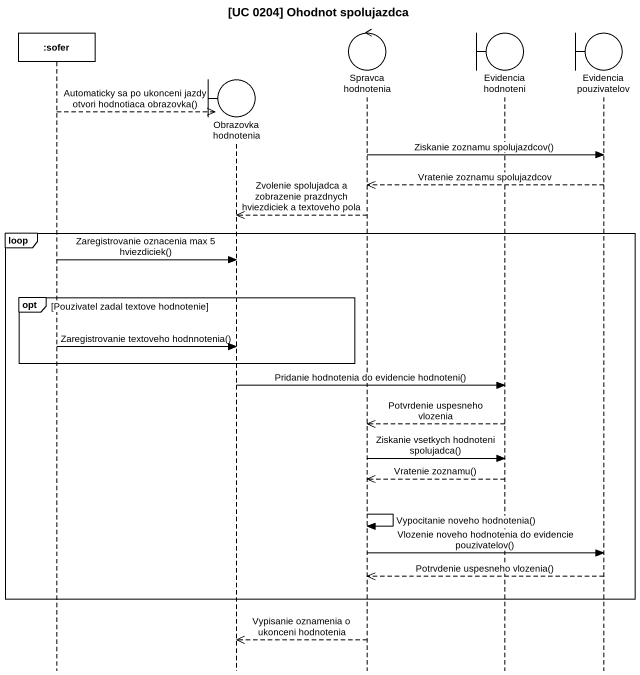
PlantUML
@startuml
title [UC 0204] Ohodnot spolujazdca
hide footbox
participant ":sofer" as sofer
boundary "Obrazovka hodnotenia" as Obrazovka_hodnotenia
control "Spravca hodnotenia" as Spravca_hodnotenia
boundary "Evidencia hodnoteni" as Evidencia_hodnoteni
boundary "Evidencia pouzivatelov" as Evidencia_pouzivatelov

sofer -->> Obrazovka_hodnotenia ** : Automaticky sa po ukonceni jazdy otvori hodnotiaca obrazovka()
Spravca_hodnotenia -> Evidencia_pouzivatelov : Ziskanie zoznamu spolujazdcov()
Evidencia_pouzivatelov -->> Spravca_hodnotenia : Vratenie zoznamu spolujazdcov
Spravca_hodnotenia -->> Obrazovka_hodnotenia : Zvolenie spolujadca a zobrazenie prazdnych hviezdiciek a textoveho pola
loop
  sofer -> Obrazovka_hodnotenia : Zaregistrovanie oznacenia max 5 hviezdiciek()
  opt Pouzivatel zadal textove hodnotenie
    sofer -> Obrazovka_hodnotenia : Zaregistrovanie textoveho hodnnotenia()
  end
  Obrazovka_hodnotenia -> Evidencia_hodnoteni : Pridanie hodnotenia do evidencie hodnoteni()
  Evidencia_hodnoteni -->> Spravca_hodnotenia : Potvrdenie uspesneho vlozenia
  Spravca_hodnotenia -> Evidencia_hodnoteni : Ziskanie vsetkych hodnoteni spolujadca()
  Evidencia_hodnoteni -->> Spravca_hodnotenia : Vratenie zoznamu()
  Spravca_hodnotenia -> Spravca_hodnotenia : Vypocitanie noveho hodnotenia()
  Spravca_hodnotenia -> Evidencia_pouzivatelov : Vlozenie noveho hodnotenia do evidencie pouzivatelov()
  Evidencia_pouzivatelov -->> Spravca_hodnotenia : Potrvdenie uspesneho vlozenia()
end
Spravca_hodnotenia -->> Obrazovka_hodnotenia : Vypisanie oznamenia o ukonceni hodnotenia
@enduml
